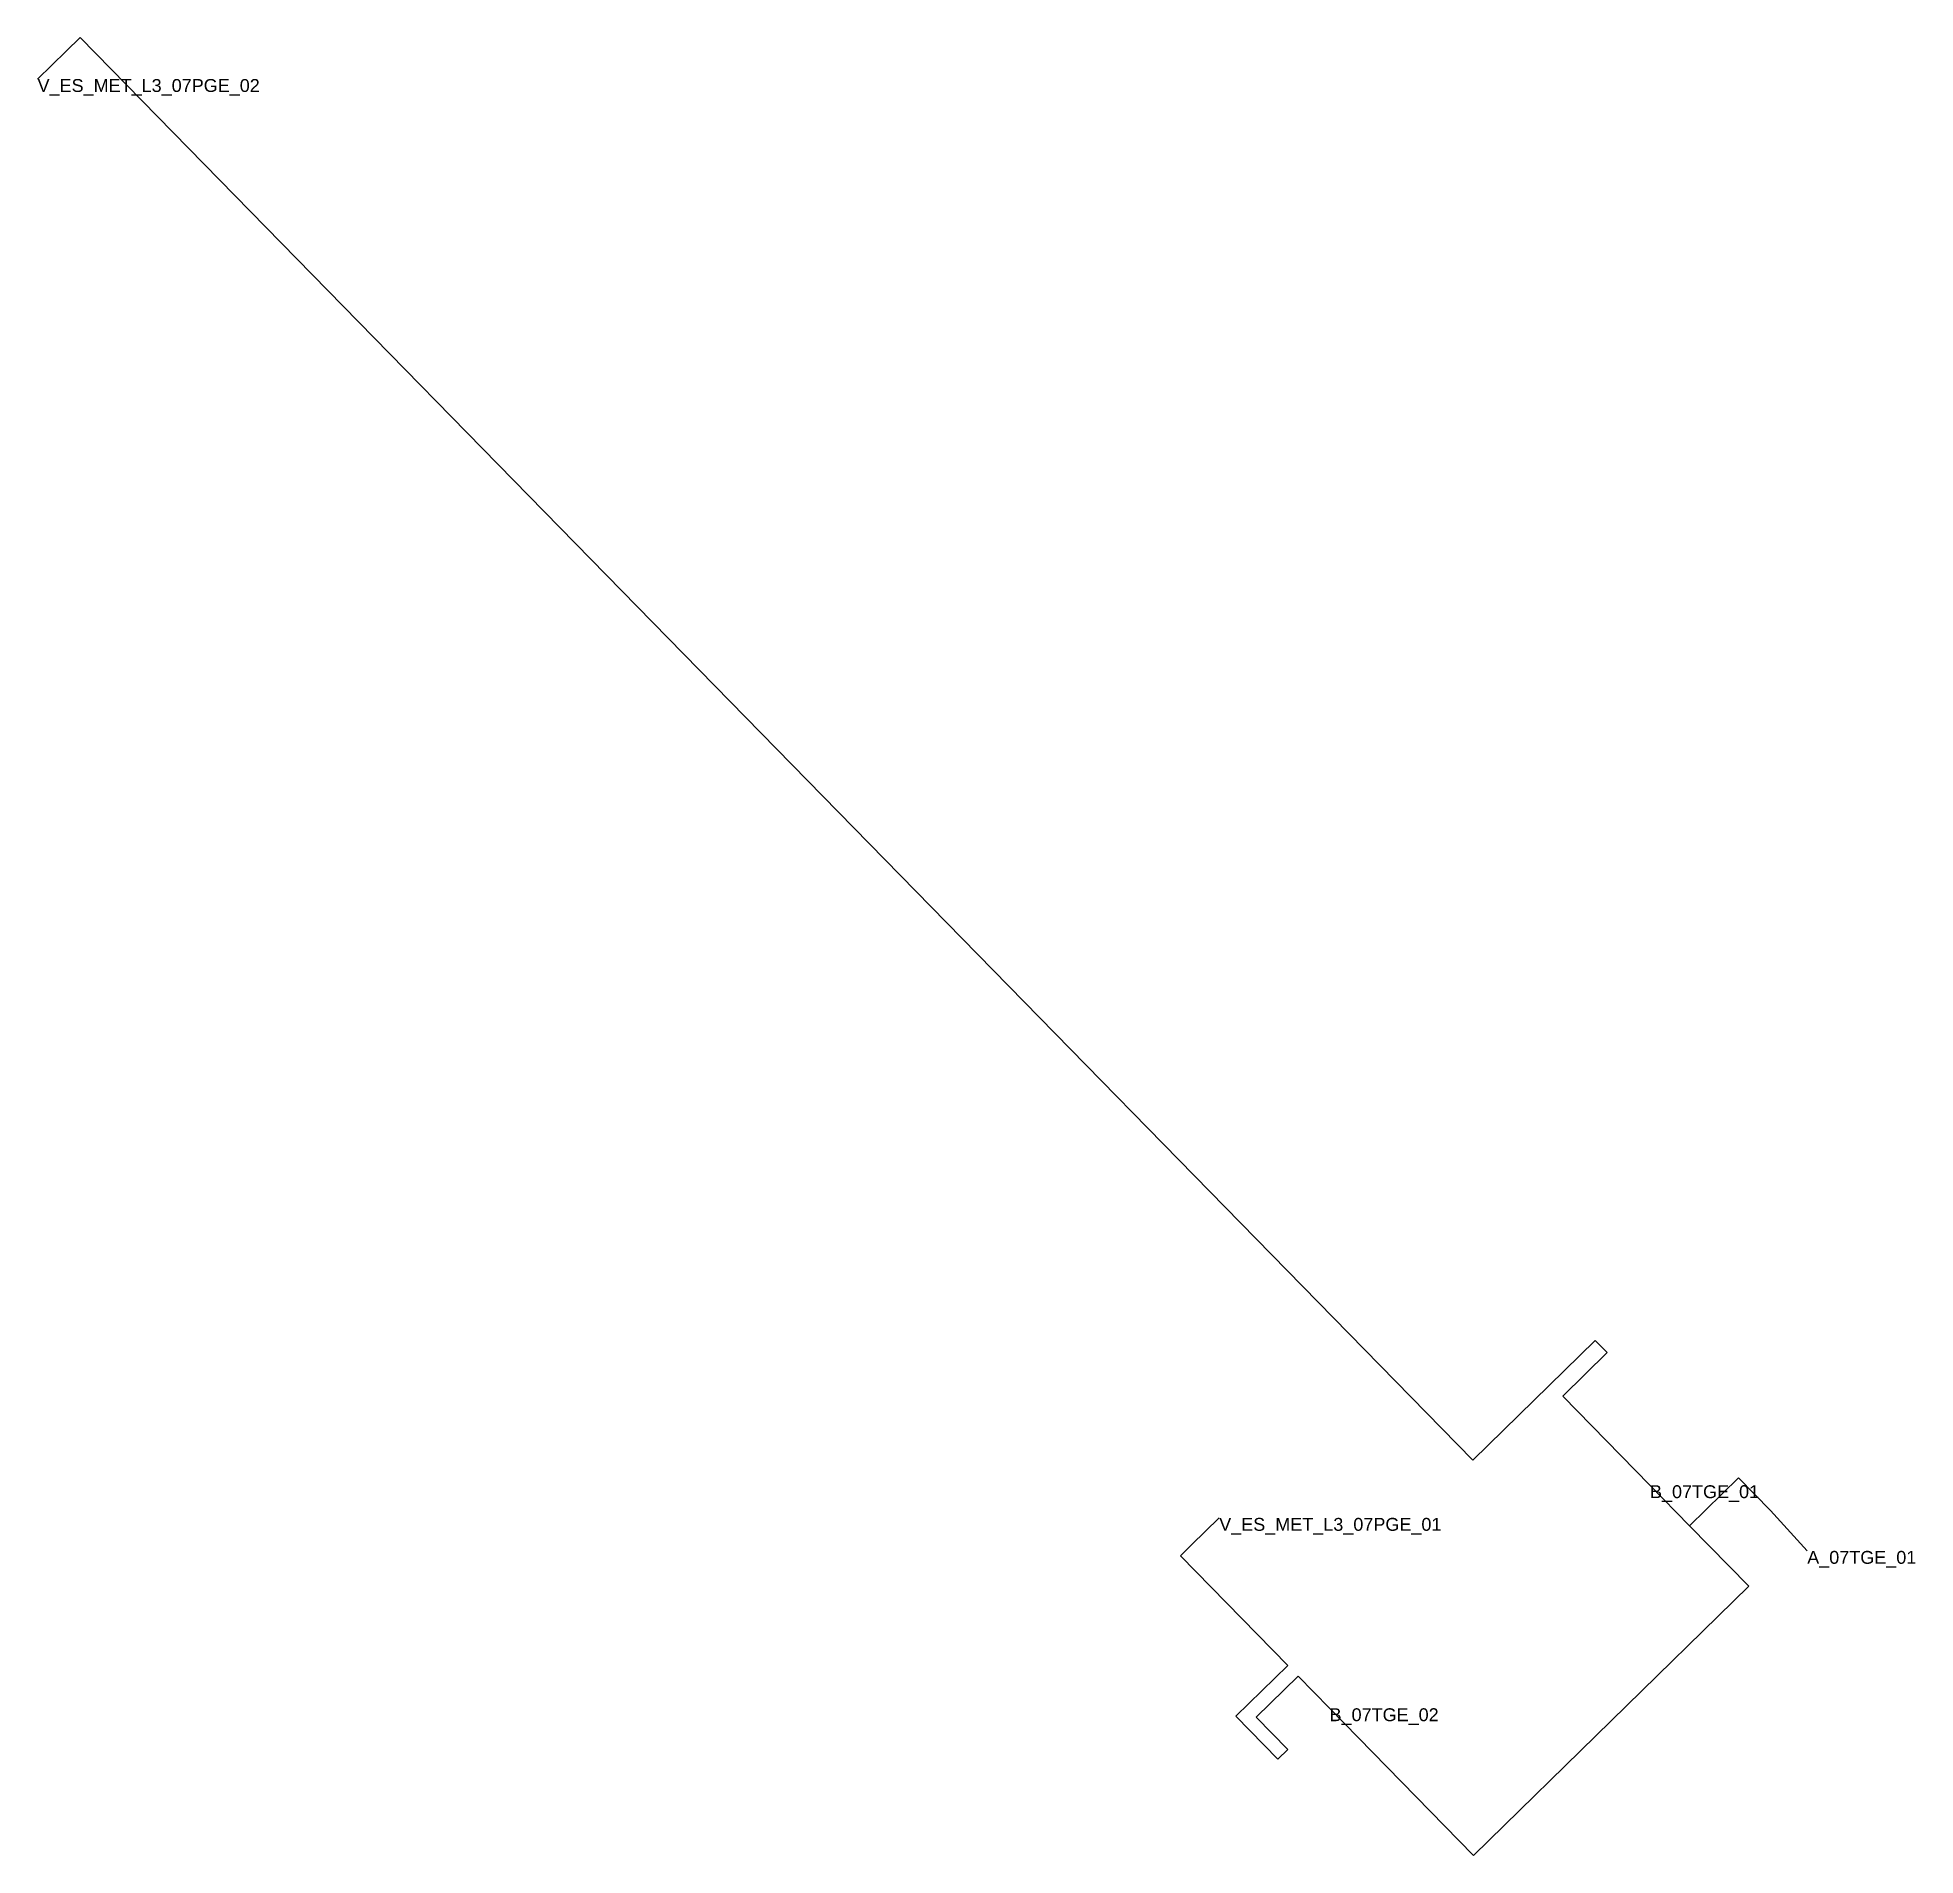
# Model space of a CAD drawing. Header units: metres. Extents: x 428509.5 to 428582.3, y 4581087.6 to 4581158.1.
import ezdxf
from ezdxf.enums import TextEntityAlignment as Align

# ---------------------------------------------------------------- set-up
doc = ezdxf.new("R2010")
doc.units = ezdxf.units.M
doc.header["$MEASUREMENT"] = 0
for name, color, linetype, lineweight, true_color in [('01_A_AccesTren_t', 40, 'Continuous', 0, 0xffd600), ('01_C_AccesExt_t', 251, 'Continuous', 0, 0x646464), ('01_I_Ascensor_l', 251, 'Continuous', 0, 0x646464), ('01_I_BarreraTarifaria_t', 251, 'Continuous', 0, 0x646464), ('01_I_Horitzontal_l', 251, 'Continuous', 0, 0x646464), ('01_I_Rampa_l', 251, 'Continuous', 0, 0x646464)]:
    doc.layers.add(name, color=color, linetype=linetype, lineweight=lineweight, true_color=true_color)
doc.styles.add('Style-Arial', font='arial.ttf')

msp = doc.modelspace()

# ---------------------------------------------------------------- linework, layer by layer
at = {"layer": '01_I_Ascensor_l'}
for p, q in [((428569.888589, 4581107.602994, -20), (428570.355499, 4581107.126109, -10)), ((428578.112385, 4581099.435167), (428576.686395, 4581100.99768, -10)), ((428557.96328, 4581091.733743, -10), (428557.579929, 4581091.358718, -20))]:
    msp.add_line(p, q, dxfattribs=at)
at = {"layer": '01_I_Horitzontal_l'}
msp.add_line((428573.549446, 4581100.41211, -10), (428572.013585, 4581101.98232, -10), dxfattribs=at)
at = {"layer": '01_I_Horitzontal_l', "flags": 128}
for points, elevation in [([(428569.888589, 4581107.602994), (428565.146233, 4581102.959825), (428511.118715, 4581158.141478), (428510.578545, 4581157.613963)], -20), ([(428572.013585, 4581101.98232), (428568.631611, 4581105.439933), (428570.355499, 4581107.126109)], -10), ([(428576.686395, 4581100.99768), (428575.445321, 4581102.266511), (428573.549446, 4581100.41211)], -10), ([(428573.549446, 4581100.41211), (428575.844879, 4581098.06534), (428565.168261, 4581087.622281), (428559.584727, 4581093.33069)], -10), ([(428557.579929, 4581091.358718), (428555.952, 4581093.022788), (428557.962248, 4581094.989375), (428553.79881, 4581099.245246), (428554.23335, 4581099.670349)], -20), ([(428559.584727, 4581093.33069), (428558.364279, 4581094.578418), (428556.737186, 4581092.986981), (428557.96328, 4581091.733743)], -10)]:
    msp.add_lwpolyline(points, dxfattribs=dict(at, elevation=elevation))
at = {"layer": '01_I_Rampa_l'}
for p, q in [((428510.578545, 4581157.613963, -20), (428509.469778, 4581156.531233, -20)), ((428554.23335, 4581099.670349, -20), (428555.304835, 4581100.715604, -20))]:
    msp.add_line(p, q, dxfattribs=at)

# ---------------------------------------------------------------- texts
at = {"layer": '01_A_AccesTren_t', "style": 'Style-Arial'}
for s, p in [('V_ES_MET_L3_07PGE_02', (428509.469778, 4581156.531233, -20)), ('V_ES_MET_L3_07PGE_01', (428555.304835, 4581100.715604, -20))]:
    msp.add_text(s, height=0.5, dxfattribs=at).set_placement(p, align=Align.TOP_LEFT)
at = {"layer": '01_C_AccesExt_t', "insert": (428578.112385, 4581099.435167), "char_height": 0.5, "attachment_point": 1, "line_spacing_factor": 1.2, "style": 'Style-Arial'}
msp.add_mtext('A_07TGE_01', dxfattribs=at)
at = {"layer": '01_I_BarreraTarifaria_t', "char_height": 0.5, "attachment_point": 1, "line_spacing_factor": 1.2, "style": 'Style-Arial'}
for s, insert in [('B_07TGE_01', (428572.013585, 4581101.98232, -10)), ('B_07TGE_02', (428559.584727, 4581093.33069, -10))]:
    msp.add_mtext(s, dxfattribs=dict(at, insert=insert))

doc.saveas('drawing.dxf')
